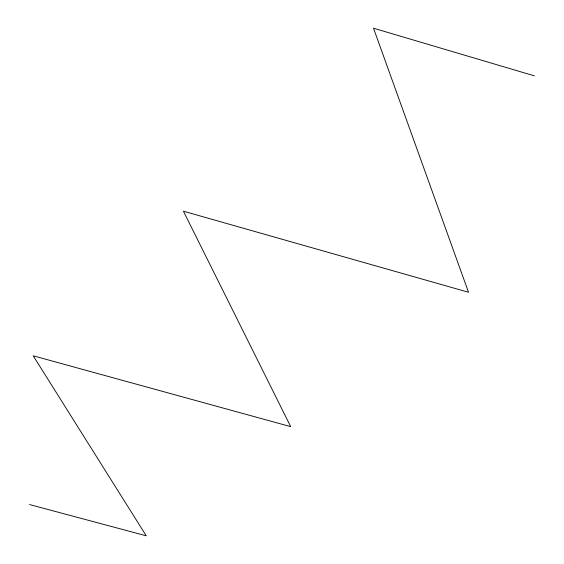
<?xml version="1.0" encoding="UTF-8"?>
<svg xmlns="http://www.w3.org/2000/svg" width="564" height="564" viewBox="0 0 564 564"><rect width="100%" height="100%" fill="white"/><g stroke="black" fill="none" stroke-linecap="round" stroke-linejoin="round"><path stroke-width="0.85" d="M29.554 504.554L146.238 535.8L33.206 355.799L290.7 426.645L183.413 211.19L468.529 292.265L373.502 28.2L534.446 75.879"/></g></svg>
